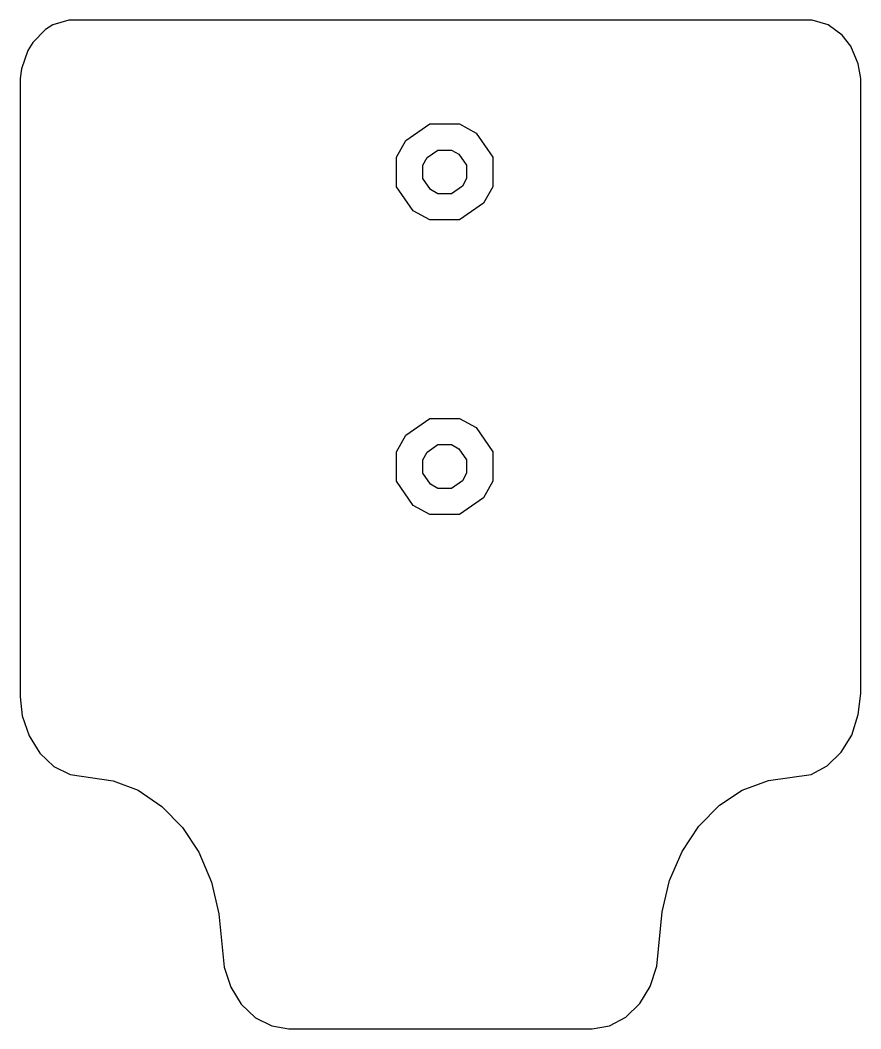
# Model space of a CAD drawing. Extents: x 0 to 100, y 0 to 120.
import ezdxf

# ---------------------------------------------------------------- set-up
doc = ezdxf.new("R2010")
doc.units = 0
doc.layers.add('Calque_1', color=7, linetype='CONTINUOUS')

msp = doc.modelspace()

# ---------------------------------------------------------------- linework, layer by layer
at = {"layer": 'Calque_1', "color": 5}
for points in [[(0.132291, 39.544986), (0.38163, 37.299941), (1.179514, 34.905227), (2.476077, 32.859739), (4.121713, 31.263266), (6.066557, 30.315358), (11.15307, 29.567006), (14.145137, 28.469428), (16.937734, 26.523725), (19.381254, 24.029228), (21.326099, 21.085726), (22.822131, 17.543542), (23.719751, 13.801804), (24.318165, 7.465787), (25.116049, 5.07107), (26.362743, 3.075477), (28.058249, 1.429109), (30.003091, 0.481201), (31.997801, 0.131972), (68.002342, 0.131972), (70.04692, 0.481201), (71.991765, 1.528889), (73.637401, 3.125364), (74.884096, 5.17085), (75.681977, 7.565567), (76.280393, 14.00136), (77.178011, 17.743104), (78.674045, 21.185506), (80.668758, 24.178897), (83.112278, 26.673394), (85.805136, 28.469428), (88.89694, 29.616898), (93.983453, 30.315358), (95.878429, 31.363043), (97.524065, 32.959521), (98.820628, 35.005007), (99.568644, 37.449611), (99.867852, 39.944105), (99.867852, 112.933014), (99.568644, 114.679159), (98.671026, 116.774535), (97.673668, 118.071673), (95.978163, 119.318921), (94.083187, 119.867709), (5.916953, 119.867709), (4.021978, 119.318921), (3.124357, 118.770131), (1.628325, 117.223544), (1.029911, 116.275638), (0.281895, 114.080482), (0.132291, 112.933014)], [(44.789539, 100.101921), (44.789539, 103.615433), (45.887528, 105.591765), (48.742291, 107.568105), (52.255844, 107.568105), (54.232219, 106.470138), (56.208596, 103.615433), (56.208596, 100.101921), (55.110608, 98.125588), (52.255844, 96.149243), (48.742291, 96.149243), (46.765911, 97.24721)], [(47.905593, 101.060878), (47.905593, 102.65659), (48.404279, 103.554177), (49.700855, 104.451765), (51.296645, 104.451765), (52.194274, 103.953102), (53.091905, 102.65659), (53.091905, 101.060878), (52.593221, 100.163291), (51.296645, 99.265702), (49.700855, 99.265702), (48.803224, 99.764362)], [(44.789539, 65.128914), (44.789539, 68.642425), (45.887528, 70.618757), (48.742291, 72.595097), (52.255844, 72.595097), (54.232219, 71.49713), (56.208596, 68.642425), (56.208596, 65.128914), (55.110608, 63.152582), (52.255844, 61.176234), (48.742291, 61.176234), (46.765911, 62.274203)], [(47.905593, 66.088061), (47.905593, 67.683777), (48.404279, 68.581365), (49.700855, 69.478952), (51.296645, 69.478952), (52.194274, 68.98029), (53.091905, 67.683777), (53.091905, 66.088061), (52.593221, 65.190477), (51.296645, 64.292887), (49.700855, 64.292887), (48.803224, 64.791546)]]:
    msp.add_lwpolyline(points, close=True, dxfattribs=at)

doc.saveas('drawing.dxf')
